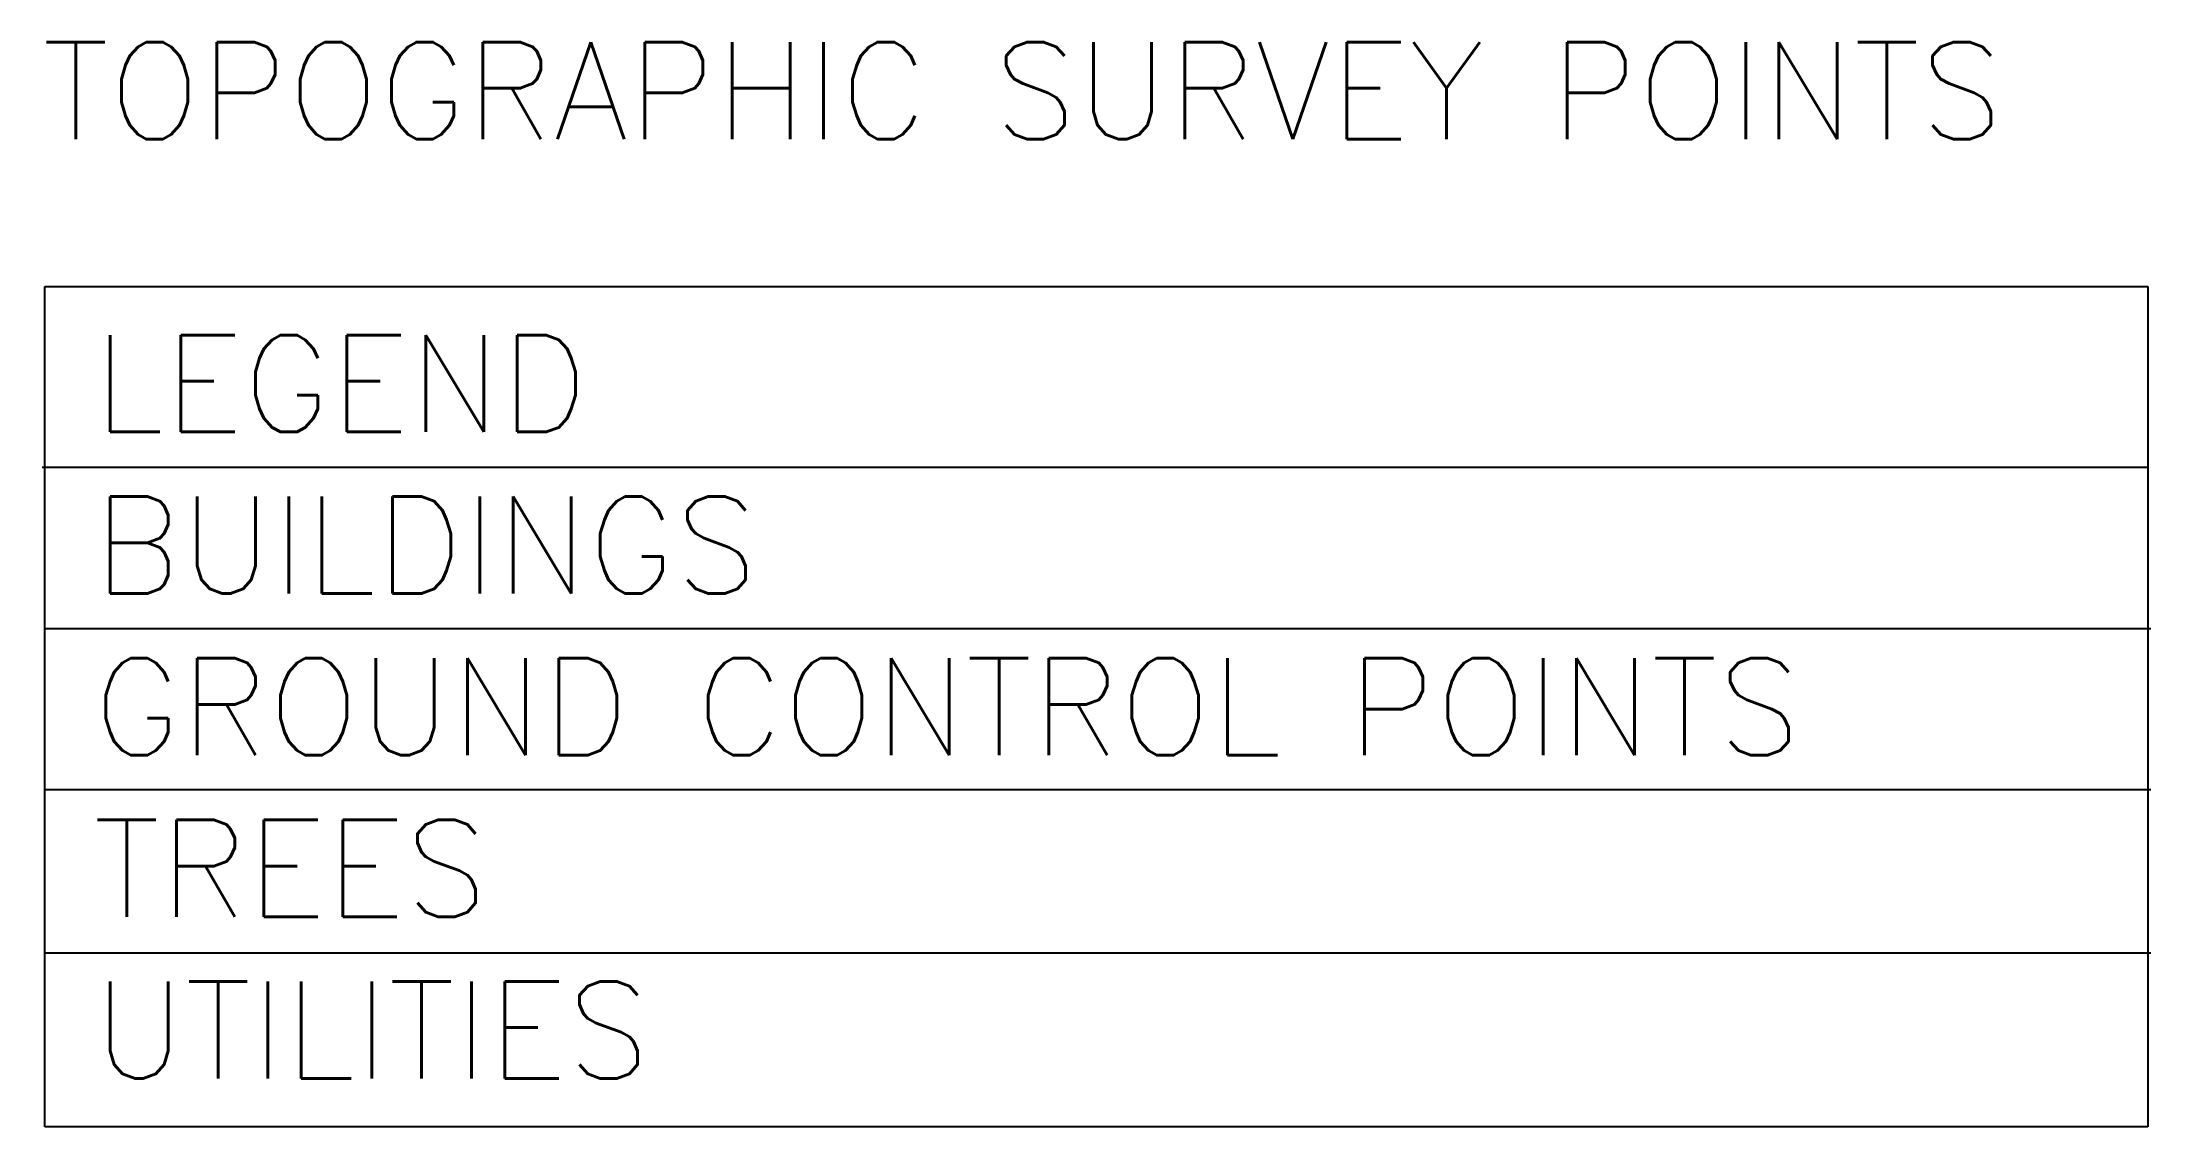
# Model space of a CAD drawing. Header units: metres. Extents: x 476 to 585, y 308 to 364.
import ezdxf

# ---------------------------------------------------------------- set-up
doc = ezdxf.new("R2010")
doc.units = ezdxf.units.M
doc.styles.get("Standard").update_dxf_attribs({"font": 'simplex.shx'})

msp = doc.modelspace()

# ---------------------------------------------------------------- linework, layer by layer
at = {"ltscale": 0.01, "flags": 128}
for points in [[(476.28, 342.39), (584.88, 342.39)], [(476.46, 334.06), (585.06, 334.06)], [(476.46, 325.76), (585.06, 325.76)], [(476.46, 317.34), (585.06, 317.34)]]:
    msp.add_lwpolyline(points, dxfattribs=at)

# ---------------------------------------------------------------- texts
at = {"ltscale": 0.01, "insert": (476.3, 364.31), "char_height": 5, "attachment_point": 1}
msp.add_mtext_dynamic_manual_height_columns('TOPOGRAPHIC SURVEY POINTS', width=142.5755, gutter_width=25, heights=[0], dxfattribs=at)
at = {"ltscale": 0.01, "insert": (478.93, 349.2), "char_height": 5, "attachment_point": 1, "bg_fill": 16, "box_fill_scale": 1.5, "bg_fill_color": 256, "bg_fill_transparency": 0}
msp.add_mtext_dynamic_manual_height_columns('LEGEND\\PBUILDINGS\\PGROUND CONTROL POINTS\\PTREES\\PUTILITIES', width=103.4744, gutter_width=25, heights=[39.97], dxfattribs=at)

doc.saveas('drawing.dxf')
